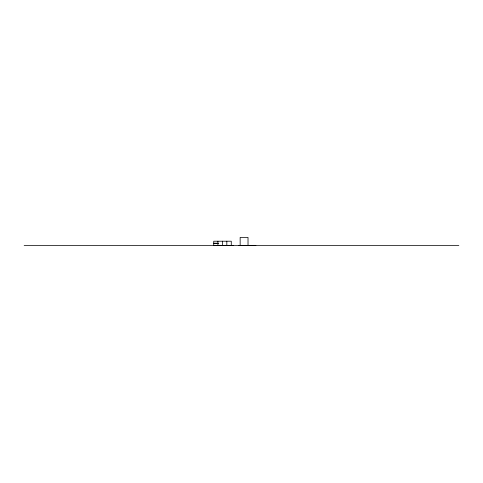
<?xml version="1.0" encoding="UTF-8"?>
<svg xmlns="http://www.w3.org/2000/svg" width="483" height="483" viewBox="0 0 483 483"><rect width="100%" height="100%" fill="white"/><g stroke="black" fill="none" stroke-linecap="round" stroke-linejoin="round"><path stroke-width="0.72" d="M233.144 245.467L24.15 245.364M213.734 243.209L218.183 243.209M213.734 243.571L218.316 243.571M458.85 245.364L239.061 245.364L255.881 245.364M213.957 245.467L255.67 245.467M233.295 245.569L213.957 245.364M248.027 245.569L248.02 237.431L240.148 237.431L240.148 245.364M231.272 245.364L231.272 241.216L213.734 241.216L213.734 245.364M226.823 241.216L226.823 245.364M222.373 241.216L222.373 245.364M217.924 241.216L217.924 245.364"/></g></svg>
